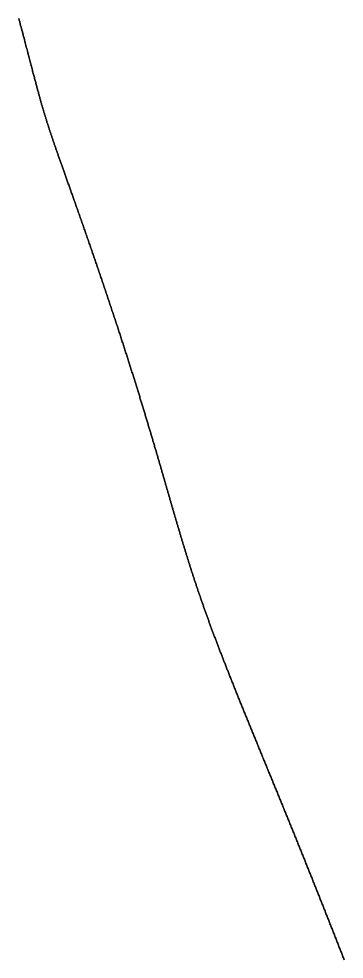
# Model space of a CAD drawing. Header units: inches. Extents: x 130170 to 284068, y 377793 to 804530.
# Drawn here: x 260263.6 to 260281.8, y 744558.8 to 744611.4 of the extents above; entities that cross this region are included whole.
import ezdxf

# ---------------------------------------------------------------- set-up
doc = ezdxf.new("R2010")
doc.units = ezdxf.units.IN
doc.header["$MEASUREMENT"] = 0
doc.layers.add('muni_il', color=7, linetype='Continuous')

msp = doc.modelspace()

# ---------------------------------------------------------------- linework, layer by layer
at = {"layer": 'muni_il'}
for points in [[(260281.794, 744558.812), (260281.771, 744558.87), (260281.748, 744558.927), (260281.726, 744558.985), (260281.703, 744559.043), (260281.68, 744559.1), (260281.658, 744559.158), (260281.635, 744559.216), (260281.612, 744559.273), (260281.589, 744559.331), (260281.567, 744559.389), (260281.544, 744559.447), (260281.521, 744559.504), (260281.498, 744559.562), (260281.476, 744559.62), (260281.453, 744559.677), (260281.43, 744559.735), (260281.408, 744559.793), (260281.385, 744559.851), (260281.362, 744559.908), (260281.339, 744559.966), (260281.317, 744560.024), (260281.294, 744560.081), (260281.271, 744560.139), (260281.249, 744560.197), (260281.226, 744560.254), (260281.203, 744560.312), (260281.18, 744560.37), (260281.158, 744560.427), (260281.135, 744560.485), (260281.112, 744560.543), (260281.09, 744560.6), (260281.067, 744560.658), (260281.044, 744560.715), (260281.021, 744560.773), (260280.999, 744560.83), (260280.976, 744560.888), (260280.953, 744560.945), (260280.93, 744561.003), (260280.908, 744561.06), (260280.885, 744561.118), (260280.862, 744561.176), (260280.839, 744561.233), (260280.817, 744561.29), (260280.794, 744561.348), (260280.771, 744561.405), (260280.749, 744561.463), (260280.726, 744561.52), (260280.703, 744561.578), (260280.681, 744561.635), (260280.658, 744561.692), (260280.635, 744561.75), (260280.612, 744561.807), (260280.59, 744561.864), (260280.567, 744561.921), (260280.544, 744561.979), (260280.522, 744562.036), (260280.499, 744562.093), (260280.476, 744562.151), (260280.453, 744562.208), (260280.431, 744562.265), (260280.408, 744562.322), (260280.385, 744562.379), (260280.362, 744562.436), (260280.34, 744562.494), (260280.317, 744562.551), (260280.294, 744562.608), (260280.271, 744562.665), (260280.249, 744562.722), (260280.226, 744562.779), (260280.203, 744562.836), (260280.181, 744562.893), (260280.158, 744562.95), (260280.135, 744563.007), (260280.112, 744563.064), (260280.09, 744563.121), (260280.067, 744563.178), (260280.044, 744563.235), (260280.021, 744563.292), (260279.999, 744563.349), (260279.976, 744563.406), (260279.953, 744563.463), (260279.93, 744563.52), (260279.908, 744563.577), (260279.885, 744563.634), (260279.862, 744563.691), (260279.839, 744563.748), (260279.816, 744563.805), (260279.794, 744563.861), (260279.771, 744563.918), (260279.748, 744563.975), (260279.725, 744564.032), (260279.702, 744564.089), (260279.68, 744564.146), (260279.657, 744564.203), (260279.634, 744564.259), (260279.611, 744564.316), (260279.588, 744564.373), (260279.565, 744564.43), (260279.543, 744564.487), (260279.52, 744564.543), (260279.497, 744564.6), (260279.474, 744564.657), (260279.451, 744564.714), (260279.428, 744564.771), (260279.405, 744564.828), (260279.382, 744564.884), (260279.36, 744564.941), (260279.337, 744564.998), (260279.314, 744565.055), (260279.291, 744565.112), (260279.268, 744565.169), (260279.245, 744565.225), (260279.222, 744565.282), (260279.199, 744565.339), (260279.176, 744565.396), (260279.153, 744565.453), (260279.13, 744565.51), (260279.107, 744565.566), (260279.084, 744565.623), (260279.061, 744565.68), (260279.038, 744565.737), (260279.015, 744565.794), (260278.992, 744565.851), (260278.969, 744565.908), (260278.946, 744565.965), (260278.922, 744566.022), (260278.899, 744566.079), (260278.876, 744566.136), (260278.853, 744566.192), (260278.83, 744566.249), (260278.807, 744566.306), (260278.784, 744566.363), (260278.76, 744566.42), (260278.737, 744566.477), (260278.714, 744566.534), (260278.691, 744566.591), (260278.668, 744566.648), (260278.645, 744566.706), (260278.621, 744566.762), (260278.598, 744566.82), (260278.575, 744566.877), (260278.552, 744566.934), (260278.528, 744566.991), (260278.505, 744567.048), (260278.482, 744567.105), (260278.458, 744567.162), (260278.435, 744567.219), (260278.412, 744567.277), (260278.388, 744567.334), (260278.365, 744567.391), (260278.342, 744567.448), (260278.318, 744567.506), (260278.295, 744567.563), (260278.271, 744567.62), (260278.248, 744567.677), (260278.225, 744567.735), (260278.201, 744567.792), (260278.178, 744567.849), (260278.154, 744567.906), (260278.131, 744567.964), (260278.107, 744568.021), (260278.084, 744568.078), (260278.061, 744568.136), (260278.037, 744568.193), (260278.014, 744568.251), (260277.99, 744568.308), (260277.967, 744568.365), (260277.943, 744568.423), (260277.919, 744568.48), (260277.896, 744568.538), (260277.872, 744568.595), (260277.849, 744568.652), (260277.825, 744568.71), (260277.802, 744568.767), (260277.778, 744568.825), (260277.755, 744568.882), (260277.731, 744568.94), (260277.707, 744568.997), (260277.684, 744569.055), (260277.66, 744569.112), (260277.637, 744569.17), (260277.613, 744569.227), (260277.589, 744569.285), (260277.566, 744569.342), (260277.542, 744569.4), (260277.519, 744569.457), (260277.495, 744569.515), (260277.471, 744569.573), (260277.448, 744569.63), (260277.424, 744569.688), (260277.401, 744569.745), (260277.377, 744569.803), (260277.353, 744569.86), (260277.33, 744569.918), (260277.306, 744569.975), (260277.282, 744570.033), (260277.259, 744570.09), (260277.235, 744570.148), (260277.212, 744570.205), (260277.188, 744570.263), (260277.165, 744570.32), (260277.141, 744570.378), (260277.117, 744570.435), (260277.094, 744570.493), (260277.07, 744570.55), (260277.047, 744570.607), (260277.023, 744570.665), (260277, 744570.722), (260276.976, 744570.78), (260276.953, 744570.837), (260276.929, 744570.894), (260276.906, 744570.952), (260276.882, 744571.009), (260276.859, 744571.066), (260276.835, 744571.124), (260276.812, 744571.181), (260276.788, 744571.238), (260276.765, 744571.295), (260276.741, 744571.352), (260276.718, 744571.41), (260276.695, 744571.467), (260276.671, 744571.524), (260276.648, 744571.581), (260276.625, 744571.638), (260276.601, 744571.695), (260276.578, 744571.752), (260276.555, 744571.809), (260276.531, 744571.866), (260276.508, 744571.923), (260276.485, 744571.979), (260276.462, 744572.036), (260276.439, 744572.093), (260276.415, 744572.15), (260276.392, 744572.207), (260276.369, 744572.263), (260276.346, 744572.32), (260276.323, 744572.376), (260276.3, 744572.433), (260276.277, 744572.49), (260276.254, 744572.546), (260276.231, 744572.602), (260276.208, 744572.659), (260276.185, 744572.715), (260276.162, 744572.771), (260276.139, 744572.828), (260276.117, 744572.884), (260276.094, 744572.94), (260276.071, 744572.996), (260276.049, 744573.052), (260276.026, 744573.108), (260276.003, 744573.164), (260275.98, 744573.22), (260275.958, 744573.276), (260275.935, 744573.331), (260275.913, 744573.387), (260275.891, 744573.443), (260275.868, 744573.498), (260275.846, 744573.554), (260275.823, 744573.609), (260275.801, 744573.665), (260275.779, 744573.72), (260275.757, 744573.775), (260275.734, 744573.831), (260275.712, 744573.886), (260275.69, 744573.941), (260275.668, 744573.996), (260275.646, 744574.051), (260275.624, 744574.106), (260275.602, 744574.16), (260275.58, 744574.215), (260275.558, 744574.27), (260275.536, 744574.325), (260275.515, 744574.379), (260275.493, 744574.434), (260275.471, 744574.488), (260275.45, 744574.542), (260275.428, 744574.597), (260275.407, 744574.651), (260275.385, 744574.705), (260275.364, 744574.759), (260275.342, 744574.813), (260275.321, 744574.867), (260275.3, 744574.921), (260275.279, 744574.975), (260275.257, 744575.028), (260275.236, 744575.082), (260275.215, 744575.135), (260275.194, 744575.189), (260275.173, 744575.242), (260275.152, 744575.295), (260275.131, 744575.349), (260275.111, 744575.402), (260275.09, 744575.455), (260275.069, 744575.508), (260275.049, 744575.561), (260275.028, 744575.614), (260275.007, 744575.666), (260274.987, 744575.719), (260274.967, 744575.772), (260274.946, 744575.824), (260274.926, 744575.877), (260274.906, 744575.929), (260274.885, 744575.981), (260274.865, 744576.034), (260274.845, 744576.086), (260274.825, 744576.138), (260274.805, 744576.19), (260274.785, 744576.241), (260274.765, 744576.293), (260274.746, 744576.345), (260274.726, 744576.397), (260274.706, 744576.448), (260274.687, 744576.5), (260274.667, 744576.551), (260274.648, 744576.602), (260274.628, 744576.654), (260274.609, 744576.705), (260274.59, 744576.756), (260274.57, 744576.807), (260274.551, 744576.858), (260274.532, 744576.909), (260274.513, 744576.959), (260274.494, 744577.01), (260274.475, 744577.061), (260274.456, 744577.111), (260274.437, 744577.162), (260274.419, 744577.212), (260274.4, 744577.263), (260274.381, 744577.313), (260274.363, 744577.363), (260274.344, 744577.413), (260274.326, 744577.463), (260274.307, 744577.513), (260274.289, 744577.563), (260274.271, 744577.613), (260274.253, 744577.663), (260274.234, 744577.712), (260274.216, 744577.762), (260274.198, 744577.811), (260274.18, 744577.861), (260274.162, 744577.91), (260274.145, 744577.959), (260274.127, 744578.009), (260274.109, 744578.058), (260274.091, 744578.107), (260274.074, 744578.156), (260274.056, 744578.205), (260274.039, 744578.254), (260274.021, 744578.303), (260274.004, 744578.352), (260273.986, 744578.4), (260273.969, 744578.449), (260273.952, 744578.498), (260273.935, 744578.546), (260273.918, 744578.595), (260273.901, 744578.643), (260273.884, 744578.692), (260273.867, 744578.74), (260273.85, 744578.788), (260273.833, 744578.836), (260273.816, 744578.884), (260273.8, 744578.932), (260273.783, 744578.981), (260273.766, 744579.029), (260273.75, 744579.077), (260273.733, 744579.125), (260273.717, 744579.172), (260273.7, 744579.22), (260273.684, 744579.268), (260273.668, 744579.316), (260273.652, 744579.363), (260273.635, 744579.411), (260273.619, 744579.459), (260273.603, 744579.506), (260273.587, 744579.554), (260273.571, 744579.601), (260273.555, 744579.648), (260273.539, 744579.696), (260273.524, 744579.743), (260273.508, 744579.79), (260273.492, 744579.838), (260273.476, 744579.885), (260273.461, 744579.932), (260273.445, 744579.979), (260273.429, 744580.026), (260273.414, 744580.074), (260273.398, 744580.121), (260273.383, 744580.168), (260273.368, 744580.215), (260273.352, 744580.262), (260273.337, 744580.309), (260273.322, 744580.356), (260273.306, 744580.403), (260273.291, 744580.45), (260273.276, 744580.496), (260273.261, 744580.543), (260273.246, 744580.59), (260273.231, 744580.637), (260273.216, 744580.684), (260273.201, 744580.731), (260273.186, 744580.777), (260273.171, 744580.824), (260273.156, 744580.871), (260273.141, 744580.918), (260273.126, 744580.964), (260273.112, 744581.011), (260273.097, 744581.058), (260273.082, 744581.105), (260273.068, 744581.151), (260273.053, 744581.198), (260273.038, 744581.245), (260273.024, 744581.291), (260273.009, 744581.338), (260272.995, 744581.385), (260272.98, 744581.432), (260272.966, 744581.478), (260272.951, 744581.525), (260272.937, 744581.572), (260272.922, 744581.618), (260272.908, 744581.665), (260272.894, 744581.712), (260272.879, 744581.759), (260272.865, 744581.805), (260272.851, 744581.852), (260272.837, 744581.899), (260272.822, 744581.945), (260272.808, 744581.992), (260272.794, 744582.039), (260272.78, 744582.086), (260272.766, 744582.133), (260272.751, 744582.18), (260272.737, 744582.226), (260272.723, 744582.273), (260272.709, 744582.32), (260272.695, 744582.367), (260272.681, 744582.414), (260272.667, 744582.461), (260272.653, 744582.508), (260272.639, 744582.555), (260272.625, 744582.602), (260272.611, 744582.649), (260272.597, 744582.696), (260272.583, 744582.743), (260272.569, 744582.79), (260272.555, 744582.838), (260272.541, 744582.885), (260272.527, 744582.932), (260272.513, 744582.979), (260272.499, 744583.026), (260272.485, 744583.074), (260272.471, 744583.121), (260272.457, 744583.168), (260272.443, 744583.216), (260272.429, 744583.263), (260272.415, 744583.311), (260272.401, 744583.358), (260272.387, 744583.406), (260272.373, 744583.454), (260272.36, 744583.501), (260272.346, 744583.549), (260272.332, 744583.597), (260272.318, 744583.644), (260272.304, 744583.692), (260272.29, 744583.74), (260272.276, 744583.788), (260272.262, 744583.836), (260272.248, 744583.884), (260272.234, 744583.932), (260272.22, 744583.98), (260272.206, 744584.028), (260272.192, 744584.076), (260272.178, 744584.125), (260272.164, 744584.173), (260272.15, 744584.221), (260272.136, 744584.27), (260272.122, 744584.318), (260272.108, 744584.367), (260272.094, 744584.415), (260272.08, 744584.464), (260272.066, 744584.512), (260272.052, 744584.561), (260272.038, 744584.61), (260272.024, 744584.659), (260272.009, 744584.708), (260271.995, 744584.757), (260271.981, 744584.806), (260271.967, 744584.855), (260271.953, 744584.904), (260271.939, 744584.953), (260271.924, 744585.002), (260271.91, 744585.052), (260271.896, 744585.101), (260271.882, 744585.151), (260271.867, 744585.2), (260271.853, 744585.25), (260271.839, 744585.299), (260271.824, 744585.349), (260271.81, 744585.399), (260271.796, 744585.449), (260271.781, 744585.499), (260271.767, 744585.549), (260271.752, 744585.599), (260271.738, 744585.649), (260271.723, 744585.699), (260271.709, 744585.75), (260271.694, 744585.8), (260271.68, 744585.85), (260271.665, 744585.901), (260271.65, 744585.951), (260271.636, 744586.002), (260271.621, 744586.053), (260271.606, 744586.104), (260271.592, 744586.155), (260271.577, 744586.205), (260271.562, 744586.257), (260271.547, 744586.308), (260271.532, 744586.359), (260271.517, 744586.41), (260271.502, 744586.461), (260271.487, 744586.513), (260271.472, 744586.564), (260271.457, 744586.616), (260271.442, 744586.668), (260271.427, 744586.719), (260271.412, 744586.771), (260271.397, 744586.823), (260271.382, 744586.875), (260271.366, 744586.927), (260271.351, 744586.98), (260271.336, 744587.032), (260271.321, 744587.084), (260271.305, 744587.137), (260271.29, 744587.189), (260271.274, 744587.242), (260271.259, 744587.295), (260271.243, 744587.348), (260271.228, 744587.4), (260271.212, 744587.453), (260271.196, 744587.507), (260271.181, 744587.56), (260271.165, 744587.613), (260271.149, 744587.666), (260271.134, 744587.72), (260271.118, 744587.773), (260271.102, 744587.827), (260271.086, 744587.881), (260271.07, 744587.935), (260271.054, 744587.989), (260271.038, 744588.043), (260271.022, 744588.097), (260271.006, 744588.151), (260270.99, 744588.205), (260270.973, 744588.26), (260270.957, 744588.314), (260270.941, 744588.369), (260270.924, 744588.424), (260270.908, 744588.479), (260270.891, 744588.534), (260270.875, 744588.589), (260270.859, 744588.644), (260270.842, 744588.699), (260270.825, 744588.754), (260270.809, 744588.81), (260270.792, 744588.866), (260270.775, 744588.921), (260270.758, 744588.977), (260270.741, 744589.033), (260270.725, 744589.089), (260270.708, 744589.145), (260270.691, 744589.201), (260270.674, 744589.258), (260270.656, 744589.314), (260270.639, 744589.371), (260270.622, 744589.427), (260270.605, 744589.484), (260270.588, 744589.541), (260270.57, 744589.598), (260270.553, 744589.655), (260270.535, 744589.712), (260270.518, 744589.77), (260270.5, 744589.827), (260270.483, 744589.885), (260270.465, 744589.942), (260270.447, 744590), (260270.429, 744590.058), (260270.412, 744590.116), (260270.394, 744590.174), (260270.376, 744590.232), (260270.358, 744590.291), (260270.34, 744590.349), (260270.322, 744590.408), (260270.304, 744590.467), (260270.285, 744590.525), (260270.267, 744590.584), (260270.249, 744590.643), (260270.23, 744590.703), (260270.212, 744590.762), (260270.194, 744590.821), (260270.175, 744590.881), (260270.156, 744590.94), (260270.138, 744591), (260270.119, 744591.06), (260270.1, 744591.12), (260270.082, 744591.18), (260270.063, 744591.241), (260270.044, 744591.301), (260270.025, 744591.361), (260270.006, 744591.422), (260269.987, 744591.483), (260269.968, 744591.544), (260269.948, 744591.605), (260269.929, 744591.666), (260269.91, 744591.727), (260269.89, 744591.788), (260269.871, 744591.85), (260269.852, 744591.911), (260269.832, 744591.973), (260269.812, 744592.035), (260269.793, 744592.097), (260269.773, 744592.159), (260269.753, 744592.221), (260269.733, 744592.283), (260269.714, 744592.345), (260269.694, 744592.408), (260269.674, 744592.471), (260269.654, 744592.533), (260269.633, 744592.596), (260269.613, 744592.659), (260269.593, 744592.722), (260269.573, 744592.785), (260269.552, 744592.849), (260269.532, 744592.912), (260269.512, 744592.976), (260269.491, 744593.039), (260269.471, 744593.103), (260269.45, 744593.167), (260269.429, 744593.231), (260269.409, 744593.295), (260269.388, 744593.36), (260269.367, 744593.424), (260269.346, 744593.488), (260269.325, 744593.553), (260269.304, 744593.618), (260269.283, 744593.682), (260269.262, 744593.747), (260269.241, 744593.812), (260269.219, 744593.877), (260269.198, 744593.943), (260269.177, 744594.008), (260269.156, 744594.073), (260269.134, 744594.139), (260269.113, 744594.204), (260269.091, 744594.27), (260269.07, 744594.336), (260269.048, 744594.402), (260269.026, 744594.468), (260269.004, 744594.534), (260268.983, 744594.6), (260268.961, 744594.666), (260268.939, 744594.732), (260268.917, 744594.799), (260268.895, 744594.865), (260268.873, 744594.932), (260268.851, 744594.998), (260268.829, 744595.065), (260268.807, 744595.132), (260268.784, 744595.199), (260268.762, 744595.266), (260268.74, 744595.333), (260268.717, 744595.4), (260268.695, 744595.467), (260268.673, 744595.534), (260268.65, 744595.602), (260268.628, 744595.669), (260268.605, 744595.737), (260268.583, 744595.804), (260268.56, 744595.872), (260268.537, 744595.939), (260268.514, 744596.007), (260268.492, 744596.075), (260268.469, 744596.142), (260268.446, 744596.21), (260268.423, 744596.278), (260268.4, 744596.346), (260268.378, 744596.414), (260268.355, 744596.482), (260268.332, 744596.55), (260268.309, 744596.618), (260268.286, 744596.686), (260268.263, 744596.754), (260268.239, 744596.822), (260268.216, 744596.89), (260268.193, 744596.958), (260268.17, 744597.026), (260268.147, 744597.094), (260268.124, 744597.162), (260268.1, 744597.23), (260268.077, 744597.298), (260268.054, 744597.367), (260268.031, 744597.435), (260268.007, 744597.503), (260267.984, 744597.571), (260267.961, 744597.639), (260267.938, 744597.707), (260267.914, 744597.775), (260267.891, 744597.843), (260267.867, 744597.911), (260267.844, 744597.979), (260267.821, 744598.047), (260267.797, 744598.115), (260267.774, 744598.183), (260267.751, 744598.25), (260267.727, 744598.318), (260267.704, 744598.386), (260267.681, 744598.453), (260267.657, 744598.521), (260267.634, 744598.588), (260267.611, 744598.656), (260267.587, 744598.723), (260267.564, 744598.79), (260267.541, 744598.858), (260267.518, 744598.925), (260267.494, 744598.992), (260267.471, 744599.059), (260267.448, 744599.125), (260267.424, 744599.192), (260267.401, 744599.259), (260267.378, 744599.325), (260267.355, 744599.391), (260267.332, 744599.458), (260267.309, 744599.524), (260267.286, 744599.59), (260267.263, 744599.656), (260267.24, 744599.721), (260267.217, 744599.787), (260267.194, 744599.852), (260267.171, 744599.917), (260267.148, 744599.982), (260267.126, 744600.048), (260267.103, 744600.112), (260267.08, 744600.177), (260267.058, 744600.241), (260267.035, 744600.306), (260267.012, 744600.37), (260266.99, 744600.434), (260266.967, 744600.498), (260266.945, 744600.561), (260266.923, 744600.625), (260266.9, 744600.688), (260266.878, 744600.751), (260266.856, 744600.813), (260266.834, 744600.876), (260266.812, 744600.938), (260266.79, 744601), (260266.768, 744601.062), (260266.746, 744601.124), (260266.725, 744601.186), (260266.703, 744601.247), (260266.681, 744601.308), (260266.66, 744601.369), (260266.639, 744601.429), (260266.617, 744601.489), (260266.596, 744601.549), (260266.575, 744601.609), (260266.554, 744601.669), (260266.533, 744601.728), (260266.512, 744601.787), (260266.491, 744601.846), (260266.47, 744601.904), (260266.45, 744601.962), (260266.429, 744602.02), (260266.408, 744602.078), (260266.388, 744602.135), (260266.368, 744602.192), (260266.348, 744602.249), (260266.328, 744602.306), (260266.308, 744602.362), (260266.288, 744602.418), (260266.268, 744602.474), (260266.248, 744602.529), (260266.229, 744602.584), (260266.209, 744602.639), (260266.19, 744602.693), (260266.171, 744602.748), (260266.152, 744602.802), (260266.133, 744602.855), (260266.114, 744602.908), (260266.095, 744602.961), (260266.076, 744603.014), (260266.058, 744603.066), (260266.039, 744603.119), (260266.021, 744603.17), (260266.003, 744603.222), (260265.985, 744603.273), (260265.967, 744603.324), (260265.949, 744603.374), (260265.931, 744603.425), (260265.913, 744603.475), (260265.896, 744603.524), (260265.879, 744603.574), (260265.861, 744603.623), (260265.844, 744603.671), (260265.827, 744603.72), (260265.81, 744603.768), (260265.794, 744603.816), (260265.777, 744603.863), (260265.76, 744603.91), (260265.744, 744603.957), (260265.728, 744604.004), (260265.711, 744604.05), (260265.695, 744604.096), (260265.679, 744604.142), (260265.664, 744604.188), (260265.648, 744604.233), (260265.632, 744604.278), (260265.617, 744604.323), (260265.602, 744604.367), (260265.586, 744604.411), (260265.571, 744604.455), (260265.556, 744604.499), (260265.541, 744604.542), (260265.526, 744604.585), (260265.512, 744604.628), (260265.497, 744604.671), (260265.483, 744604.713), (260265.468, 744604.756), (260265.454, 744604.797), (260265.44, 744604.839), (260265.426, 744604.881), (260265.412, 744604.922), (260265.398, 744604.963), (260265.384, 744605.004), (260265.371, 744605.045), (260265.357, 744605.086), (260265.344, 744605.126), (260265.33, 744605.166), (260265.317, 744605.207), (260265.304, 744605.247), (260265.291, 744605.286), (260265.278, 744605.326), (260265.265, 744605.366), (260265.252, 744605.405), (260265.239, 744605.445), (260265.227, 744605.484), (260265.214, 744605.523), (260265.201, 744605.562), (260265.189, 744605.601), (260265.176, 744605.64), (260265.164, 744605.679), (260265.152, 744605.718), (260265.14, 744605.757), (260265.127, 744605.796), (260265.115, 744605.834), (260265.103, 744605.873), (260265.091, 744605.912), (260265.079, 744605.951), (260265.067, 744605.99), (260265.055, 744606.029), (260265.043, 744606.068), (260265.031, 744606.107), (260265.019, 744606.147), (260265.007, 744606.186), (260264.996, 744606.225), (260264.984, 744606.265), (260264.972, 744606.305), (260264.96, 744606.345), (260264.948, 744606.385), (260264.936, 744606.425), (260264.925, 744606.465), (260264.913, 744606.506), (260264.901, 744606.547), (260264.889, 744606.588), (260264.877, 744606.629), (260264.865, 744606.671), (260264.853, 744606.713), (260264.841, 744606.755), (260264.829, 744606.798), (260264.817, 744606.841), (260264.805, 744606.884), (260264.793, 744606.928), (260264.78, 744606.972), (260264.768, 744607.016), (260264.755, 744607.061), (260264.743, 744607.106), (260264.73, 744607.152), (260264.718, 744607.198), (260264.705, 744607.245), (260264.692, 744607.292), (260264.679, 744607.339), (260264.666, 744607.387), (260264.653, 744607.436), (260264.639, 744607.485), (260264.626, 744607.535), (260264.612, 744607.585), (260264.599, 744607.636), (260264.585, 744607.688), (260264.571, 744607.74), (260264.557, 744607.793), (260264.543, 744607.847), (260264.528, 744607.901), (260264.514, 744607.956), (260264.499, 744608.012), (260264.484, 744608.068), (260264.469, 744608.125), (260264.454, 744608.183), (260264.438, 744608.242), (260264.422, 744608.301), (260264.407, 744608.362), (260264.391, 744608.423), (260264.374, 744608.485), (260264.358, 744608.547), (260264.341, 744608.611), (260264.324, 744608.675), (260264.307, 744608.741), (260264.29, 744608.807), (260264.272, 744608.874), (260264.254, 744608.942), (260264.236, 744609.011), (260264.218, 744609.081), (260264.2, 744609.152), (260264.181, 744609.223), (260264.162, 744609.296), (260264.142, 744609.37), (260264.123, 744609.444), (260264.103, 744609.52), (260264.083, 744609.597), (260264.063, 744609.674), (260264.042, 744609.753), (260264.021, 744609.832), (260264, 744609.912), (260263.979, 744609.994), (260263.957, 744610.076), (260263.935, 744610.16), (260263.913, 744610.244), (260263.891, 744610.329), (260263.868, 744610.415), (260263.845, 744610.503), (260263.821, 744610.591), (260263.798, 744610.68), (260263.774, 744610.77), (260263.75, 744610.861), (260263.726, 744610.953), (260263.701, 744611.045), (260263.676, 744611.139), (260263.651, 744611.233), (260263.626, 744611.328), (260263.6, 744611.424)], [(260263.6, 744611.424), (260263.626, 744611.328), (260263.651, 744611.233), (260263.676, 744611.139), (260263.701, 744611.045), (260263.726, 744610.953), (260263.75, 744610.861), (260263.774, 744610.77), (260263.798, 744610.68), (260263.821, 744610.591), (260263.845, 744610.503), (260263.868, 744610.415), (260263.891, 744610.329), (260263.913, 744610.244), (260263.935, 744610.16), (260263.957, 744610.076), (260263.979, 744609.994), (260264, 744609.912), (260264.021, 744609.832), (260264.042, 744609.753), (260264.063, 744609.674), (260264.083, 744609.597), (260264.103, 744609.52), (260264.123, 744609.444), (260264.142, 744609.37), (260264.162, 744609.296), (260264.181, 744609.223), (260264.2, 744609.152), (260264.218, 744609.081), (260264.236, 744609.011), (260264.254, 744608.942), (260264.272, 744608.874), (260264.29, 744608.807), (260264.307, 744608.741), (260264.324, 744608.675), (260264.341, 744608.611), (260264.358, 744608.547), (260264.374, 744608.485), (260264.391, 744608.423), (260264.407, 744608.362), (260264.422, 744608.301), (260264.438, 744608.242), (260264.454, 744608.183), (260264.469, 744608.125), (260264.484, 744608.068), (260264.499, 744608.012), (260264.514, 744607.956), (260264.528, 744607.901), (260264.543, 744607.847), (260264.557, 744607.793), (260264.571, 744607.74), (260264.585, 744607.688), (260264.599, 744607.636), (260264.612, 744607.585), (260264.626, 744607.535), (260264.639, 744607.485), (260264.653, 744607.436), (260264.666, 744607.387), (260264.679, 744607.339), (260264.692, 744607.292), (260264.705, 744607.245), (260264.718, 744607.198), (260264.73, 744607.152), (260264.743, 744607.106), (260264.755, 744607.061), (260264.768, 744607.016), (260264.78, 744606.972), (260264.793, 744606.928), (260264.805, 744606.884), (260264.817, 744606.841), (260264.829, 744606.798), (260264.841, 744606.755), (260264.853, 744606.713), (260264.865, 744606.671), (260264.877, 744606.629), (260264.889, 744606.588), (260264.901, 744606.547), (260264.913, 744606.506), (260264.925, 744606.465), (260264.936, 744606.425), (260264.948, 744606.385), (260264.96, 744606.345), (260264.972, 744606.305), (260264.984, 744606.265), (260264.996, 744606.225), (260265.007, 744606.186), (260265.019, 744606.147), (260265.031, 744606.107), (260265.043, 744606.068), (260265.055, 744606.029), (260265.067, 744605.99), (260265.079, 744605.951), (260265.091, 744605.912), (260265.103, 744605.873), (260265.115, 744605.834), (260265.127, 744605.796), (260265.14, 744605.757), (260265.152, 744605.718), (260265.164, 744605.679), (260265.176, 744605.64), (260265.189, 744605.601), (260265.201, 744605.562), (260265.214, 744605.523), (260265.227, 744605.484), (260265.239, 744605.445), (260265.252, 744605.405), (260265.265, 744605.366), (260265.278, 744605.326), (260265.291, 744605.286), (260265.304, 744605.247), (260265.317, 744605.207), (260265.33, 744605.166), (260265.344, 744605.126), (260265.357, 744605.086), (260265.371, 744605.045), (260265.384, 744605.004), (260265.398, 744604.963), (260265.412, 744604.922), (260265.426, 744604.881), (260265.44, 744604.839), (260265.454, 744604.797), (260265.468, 744604.756), (260265.483, 744604.713), (260265.497, 744604.671), (260265.512, 744604.628), (260265.526, 744604.585), (260265.541, 744604.542), (260265.556, 744604.499), (260265.571, 744604.455), (260265.586, 744604.411), (260265.602, 744604.367), (260265.617, 744604.323), (260265.632, 744604.278), (260265.648, 744604.233), (260265.664, 744604.188), (260265.679, 744604.142), (260265.695, 744604.096), (260265.711, 744604.05), (260265.728, 744604.004), (260265.744, 744603.957), (260265.76, 744603.91), (260265.777, 744603.863), (260265.794, 744603.816), (260265.81, 744603.768), (260265.827, 744603.72), (260265.844, 744603.671), (260265.861, 744603.623), (260265.879, 744603.574), (260265.896, 744603.524), (260265.913, 744603.475), (260265.931, 744603.425), (260265.949, 744603.374), (260265.967, 744603.324), (260265.985, 744603.273), (260266.003, 744603.222), (260266.021, 744603.17), (260266.039, 744603.119), (260266.058, 744603.066), (260266.076, 744603.014), (260266.095, 744602.961), (260266.114, 744602.908), (260266.133, 744602.855), (260266.152, 744602.802), (260266.171, 744602.748), (260266.19, 744602.693), (260266.209, 744602.639), (260266.229, 744602.584), (260266.248, 744602.529), (260266.268, 744602.474), (260266.288, 744602.418), (260266.308, 744602.362), (260266.328, 744602.306), (260266.348, 744602.249), (260266.368, 744602.192), (260266.388, 744602.135), (260266.408, 744602.078), (260266.429, 744602.02), (260266.45, 744601.962), (260266.47, 744601.904), (260266.491, 744601.846), (260266.512, 744601.787), (260266.533, 744601.728), (260266.554, 744601.669), (260266.575, 744601.609), (260266.596, 744601.549), (260266.617, 744601.489), (260266.639, 744601.429), (260266.66, 744601.369), (260266.681, 744601.308), (260266.703, 744601.247), (260266.725, 744601.186), (260266.746, 744601.124), (260266.768, 744601.062), (260266.79, 744601), (260266.812, 744600.938), (260266.834, 744600.876), (260266.856, 744600.813), (260266.878, 744600.751), (260266.9, 744600.688), (260266.923, 744600.625), (260266.945, 744600.561), (260266.967, 744600.498), (260266.99, 744600.434), (260267.012, 744600.37), (260267.035, 744600.306), (260267.058, 744600.241), (260267.08, 744600.177), (260267.103, 744600.112), (260267.126, 744600.048), (260267.148, 744599.982), (260267.171, 744599.917), (260267.194, 744599.852), (260267.217, 744599.787), (260267.24, 744599.721), (260267.263, 744599.656), (260267.286, 744599.59), (260267.309, 744599.524), (260267.332, 744599.458), (260267.355, 744599.391), (260267.378, 744599.325), (260267.401, 744599.259), (260267.424, 744599.192), (260267.448, 744599.125), (260267.471, 744599.059), (260267.494, 744598.992), (260267.518, 744598.925), (260267.541, 744598.858), (260267.564, 744598.79), (260267.587, 744598.723), (260267.611, 744598.656), (260267.634, 744598.588), (260267.657, 744598.521), (260267.681, 744598.453), (260267.704, 744598.386), (260267.727, 744598.318), (260267.751, 744598.25), (260267.774, 744598.183), (260267.797, 744598.115), (260267.821, 744598.047), (260267.844, 744597.979), (260267.867, 744597.911), (260267.891, 744597.843), (260267.914, 744597.775), (260267.938, 744597.707), (260267.961, 744597.639), (260267.984, 744597.571), (260268.007, 744597.503), (260268.031, 744597.435), (260268.054, 744597.367), (260268.077, 744597.298), (260268.1, 744597.23), (260268.124, 744597.162), (260268.147, 744597.094), (260268.17, 744597.026), (260268.193, 744596.958), (260268.216, 744596.89), (260268.239, 744596.822), (260268.263, 744596.754), (260268.286, 744596.686), (260268.309, 744596.618), (260268.332, 744596.55), (260268.355, 744596.482), (260268.378, 744596.414), (260268.4, 744596.346), (260268.423, 744596.278), (260268.446, 744596.21), (260268.469, 744596.142), (260268.492, 744596.075), (260268.514, 744596.007), (260268.537, 744595.939), (260268.56, 744595.872), (260268.583, 744595.804), (260268.605, 744595.737), (260268.628, 744595.669), (260268.65, 744595.602), (260268.673, 744595.534), (260268.695, 744595.467), (260268.717, 744595.4), (260268.74, 744595.333), (260268.762, 744595.266), (260268.784, 744595.199), (260268.807, 744595.132), (260268.829, 744595.065), (260268.851, 744594.998), (260268.873, 744594.932), (260268.895, 744594.865), (260268.917, 744594.799), (260268.939, 744594.732), (260268.961, 744594.666), (260268.983, 744594.6), (260269.004, 744594.534), (260269.026, 744594.468), (260269.048, 744594.402), (260269.07, 744594.336), (260269.091, 744594.27), (260269.113, 744594.204), (260269.134, 744594.139), (260269.156, 744594.073), (260269.177, 744594.008), (260269.198, 744593.943), (260269.219, 744593.877), (260269.241, 744593.812), (260269.262, 744593.747), (260269.283, 744593.682), (260269.304, 744593.618), (260269.325, 744593.553), (260269.346, 744593.488), (260269.367, 744593.424), (260269.388, 744593.36), (260269.409, 744593.295), (260269.429, 744593.231), (260269.45, 744593.167), (260269.471, 744593.103), (260269.491, 744593.039), (260269.512, 744592.976), (260269.532, 744592.912), (260269.552, 744592.849), (260269.573, 744592.785), (260269.593, 744592.722), (260269.613, 744592.659), (260269.633, 744592.596), (260269.654, 744592.533), (260269.674, 744592.471), (260269.694, 744592.408), (260269.714, 744592.345), (260269.733, 744592.283), (260269.753, 744592.221), (260269.773, 744592.159), (260269.793, 744592.097), (260269.812, 744592.035), (260269.832, 744591.973), (260269.852, 744591.911), (260269.871, 744591.85), (260269.89, 744591.788), (260269.91, 744591.727), (260269.929, 744591.666), (260269.948, 744591.605), (260269.968, 744591.544), (260269.987, 744591.483), (260270.006, 744591.422), (260270.025, 744591.361), (260270.044, 744591.301), (260270.063, 744591.241), (260270.082, 744591.18), (260270.1, 744591.12), (260270.119, 744591.06), (260270.138, 744591), (260270.156, 744590.94), (260270.175, 744590.881), (260270.194, 744590.821), (260270.212, 744590.762), (260270.23, 744590.703), (260270.249, 744590.643), (260270.267, 744590.584), (260270.285, 744590.525), (260270.304, 744590.467), (260270.322, 744590.408), (260270.34, 744590.349), (260270.358, 744590.291), (260270.376, 744590.232), (260270.394, 744590.174), (260270.412, 744590.116), (260270.429, 744590.058), (260270.447, 744590), (260270.465, 744589.942), (260270.483, 744589.885), (260270.5, 744589.827), (260270.518, 744589.77), (260270.535, 744589.712), (260270.553, 744589.655), (260270.57, 744589.598), (260270.588, 744589.541), (260270.605, 744589.484), (260270.622, 744589.427), (260270.639, 744589.371), (260270.656, 744589.314), (260270.674, 744589.258), (260270.691, 744589.201), (260270.708, 744589.145), (260270.725, 744589.089), (260270.741, 744589.033), (260270.758, 744588.977), (260270.775, 744588.921), (260270.792, 744588.866), (260270.809, 744588.81), (260270.825, 744588.754), (260270.842, 744588.699), (260270.859, 744588.644), (260270.875, 744588.589), (260270.891, 744588.534), (260270.908, 744588.479), (260270.924, 744588.424), (260270.941, 744588.369), (260270.957, 744588.314), (260270.973, 744588.26), (260270.99, 744588.205), (260271.006, 744588.151), (260271.022, 744588.097), (260271.038, 744588.043), (260271.054, 744587.989), (260271.07, 744587.935), (260271.086, 744587.881), (260271.102, 744587.827), (260271.118, 744587.773), (260271.134, 744587.72), (260271.149, 744587.666), (260271.165, 744587.613), (260271.181, 744587.56), (260271.196, 744587.507), (260271.212, 744587.453), (260271.228, 744587.4), (260271.243, 744587.348), (260271.259, 744587.295), (260271.274, 744587.242), (260271.29, 744587.189), (260271.305, 744587.137), (260271.321, 744587.084), (260271.336, 744587.032), (260271.351, 744586.98), (260271.366, 744586.927), (260271.382, 744586.875), (260271.397, 744586.823), (260271.412, 744586.771), (260271.427, 744586.719), (260271.442, 744586.668), (260271.457, 744586.616), (260271.472, 744586.564), (260271.487, 744586.513), (260271.502, 744586.461), (260271.517, 744586.41), (260271.532, 744586.359), (260271.547, 744586.308), (260271.562, 744586.257), (260271.577, 744586.205), (260271.592, 744586.155), (260271.606, 744586.104), (260271.621, 744586.053), (260271.636, 744586.002), (260271.65, 744585.951), (260271.665, 744585.901), (260271.68, 744585.85), (260271.694, 744585.8), (260271.709, 744585.75), (260271.723, 744585.699), (260271.738, 744585.649), (260271.752, 744585.599), (260271.767, 744585.549), (260271.781, 744585.499), (260271.796, 744585.449), (260271.81, 744585.399), (260271.824, 744585.349), (260271.839, 744585.299), (260271.853, 744585.25), (260271.867, 744585.2), (260271.882, 744585.151), (260271.896, 744585.101), (260271.91, 744585.052), (260271.924, 744585.002), (260271.939, 744584.953), (260271.953, 744584.904), (260271.967, 744584.855), (260271.981, 744584.806), (260271.995, 744584.757), (260272.009, 744584.708), (260272.024, 744584.659), (260272.038, 744584.61), (260272.052, 744584.561), (260272.066, 744584.512), (260272.08, 744584.464), (260272.094, 744584.415), (260272.108, 744584.367), (260272.122, 744584.318), (260272.136, 744584.27), (260272.15, 744584.221), (260272.164, 744584.173), (260272.178, 744584.125), (260272.192, 744584.076), (260272.206, 744584.028), (260272.22, 744583.98), (260272.234, 744583.932), (260272.248, 744583.884), (260272.262, 744583.836), (260272.276, 744583.788), (260272.29, 744583.74), (260272.304, 744583.692), (260272.318, 744583.644), (260272.332, 744583.597), (260272.346, 744583.549), (260272.36, 744583.501), (260272.373, 744583.454), (260272.387, 744583.406), (260272.401, 744583.358), (260272.415, 744583.311), (260272.429, 744583.263), (260272.443, 744583.216), (260272.457, 744583.168), (260272.471, 744583.121), (260272.485, 744583.074), (260272.499, 744583.026), (260272.513, 744582.979), (260272.527, 744582.932), (260272.541, 744582.885), (260272.555, 744582.838), (260272.569, 744582.79), (260272.583, 744582.743), (260272.597, 744582.696), (260272.611, 744582.649), (260272.625, 744582.602), (260272.639, 744582.555), (260272.653, 744582.508), (260272.667, 744582.461), (260272.681, 744582.414), (260272.695, 744582.367), (260272.709, 744582.32), (260272.723, 744582.273), (260272.737, 744582.226), (260272.751, 744582.18), (260272.766, 744582.133), (260272.78, 744582.086), (260272.794, 744582.039), (260272.808, 744581.992), (260272.822, 744581.945), (260272.837, 744581.899), (260272.851, 744581.852), (260272.865, 744581.805), (260272.879, 744581.759), (260272.894, 744581.712), (260272.908, 744581.665), (260272.922, 744581.618), (260272.937, 744581.572), (260272.951, 744581.525), (260272.966, 744581.478), (260272.98, 744581.432), (260272.995, 744581.385), (260273.009, 744581.338), (260273.024, 744581.291), (260273.038, 744581.245), (260273.053, 744581.198), (260273.068, 744581.151), (260273.082, 744581.105), (260273.097, 744581.058), (260273.112, 744581.011), (260273.126, 744580.964), (260273.141, 744580.918), (260273.156, 744580.871), (260273.171, 744580.824), (260273.186, 744580.777), (260273.201, 744580.731), (260273.216, 744580.684), (260273.231, 744580.637), (260273.246, 744580.59), (260273.261, 744580.543), (260273.276, 744580.496), (260273.291, 744580.45), (260273.306, 744580.403), (260273.322, 744580.356), (260273.337, 744580.309), (260273.352, 744580.262), (260273.368, 744580.215), (260273.383, 744580.168), (260273.398, 744580.121), (260273.414, 744580.074), (260273.429, 744580.026), (260273.445, 744579.979), (260273.461, 744579.932), (260273.476, 744579.885), (260273.492, 744579.838), (260273.508, 744579.79), (260273.524, 744579.743), (260273.539, 744579.696), (260273.555, 744579.648), (260273.571, 744579.601), (260273.587, 744579.554), (260273.603, 744579.506), (260273.619, 744579.459), (260273.635, 744579.411), (260273.652, 744579.363), (260273.668, 744579.316), (260273.684, 744579.268), (260273.7, 744579.22), (260273.717, 744579.172), (260273.733, 744579.125), (260273.75, 744579.077), (260273.766, 744579.029), (260273.783, 744578.981), (260273.8, 744578.932), (260273.816, 744578.884), (260273.833, 744578.836), (260273.85, 744578.788), (260273.867, 744578.74), (260273.884, 744578.692), (260273.901, 744578.643), (260273.918, 744578.595), (260273.935, 744578.546), (260273.952, 744578.498), (260273.969, 744578.449), (260273.986, 744578.4), (260274.004, 744578.352), (260274.021, 744578.303), (260274.039, 744578.254), (260274.056, 744578.205), (260274.074, 744578.156), (260274.091, 744578.107), (260274.109, 744578.058), (260274.127, 744578.009), (260274.145, 744577.959), (260274.162, 744577.91), (260274.18, 744577.861), (260274.198, 744577.811), (260274.216, 744577.762), (260274.234, 744577.712), (260274.253, 744577.663), (260274.271, 744577.613), (260274.289, 744577.563), (260274.307, 744577.513), (260274.326, 744577.463), (260274.344, 744577.413), (260274.363, 744577.363), (260274.381, 744577.313), (260274.4, 744577.263), (260274.419, 744577.212), (260274.437, 744577.162), (260274.456, 744577.111), (260274.475, 744577.061), (260274.494, 744577.01), (260274.513, 744576.959), (260274.532, 744576.909), (260274.551, 744576.858), (260274.57, 744576.807), (260274.59, 744576.756), (260274.609, 744576.705), (260274.628, 744576.654), (260274.648, 744576.602), (260274.667, 744576.551), (260274.687, 744576.5), (260274.706, 744576.448), (260274.726, 744576.397), (260274.746, 744576.345), (260274.765, 744576.293), (260274.785, 744576.241), (260274.805, 744576.19), (260274.825, 744576.138), (260274.845, 744576.086), (260274.865, 744576.034), (260274.885, 744575.981), (260274.906, 744575.929), (260274.926, 744575.877), (260274.946, 744575.824), (260274.967, 744575.772), (260274.987, 744575.719), (260275.007, 744575.666), (260275.028, 744575.614), (260275.049, 744575.561), (260275.069, 744575.508), (260275.09, 744575.455), (260275.111, 744575.402), (260275.131, 744575.349), (260275.152, 744575.295), (260275.173, 744575.242), (260275.194, 744575.189), (260275.215, 744575.135), (260275.236, 744575.082), (260275.257, 744575.028), (260275.279, 744574.975), (260275.3, 744574.921), (260275.321, 744574.867), (260275.342, 744574.813), (260275.364, 744574.759), (260275.385, 744574.705), (260275.407, 744574.651), (260275.428, 744574.597), (260275.45, 744574.542), (260275.471, 744574.488), (260275.493, 744574.434), (260275.515, 744574.379), (260275.536, 744574.325), (260275.558, 744574.27), (260275.58, 744574.215), (260275.602, 744574.16), (260275.624, 744574.106), (260275.646, 744574.051), (260275.668, 744573.996), (260275.69, 744573.941), (260275.712, 744573.886), (260275.734, 744573.831), (260275.757, 744573.775), (260275.779, 744573.72), (260275.801, 744573.665), (260275.823, 744573.609), (260275.846, 744573.554), (260275.868, 744573.498), (260275.891, 744573.443), (260275.913, 744573.387), (260275.935, 744573.331), (260275.958, 744573.276), (260275.98, 744573.22), (260276.003, 744573.164), (260276.026, 744573.108), (260276.049, 744573.052), (260276.071, 744572.996), (260276.094, 744572.94), (260276.117, 744572.884), (260276.139, 744572.828), (260276.162, 744572.771), (260276.185, 744572.715), (260276.208, 744572.659), (260276.231, 744572.602), (260276.254, 744572.546), (260276.277, 744572.49), (260276.3, 744572.433), (260276.323, 744572.376), (260276.346, 744572.32), (260276.369, 744572.263), (260276.392, 744572.207), (260276.415, 744572.15), (260276.439, 744572.093), (260276.462, 744572.036), (260276.485, 744571.979), (260276.508, 744571.923), (260276.531, 744571.866), (260276.555, 744571.809), (260276.578, 744571.752), (260276.601, 744571.695), (260276.625, 744571.638), (260276.648, 744571.581), (260276.671, 744571.524), (260276.695, 744571.467), (260276.718, 744571.41), (260276.741, 744571.352), (260276.765, 744571.295), (260276.788, 744571.238), (260276.812, 744571.181), (260276.835, 744571.124), (260276.859, 744571.066), (260276.882, 744571.009), (260276.906, 744570.952), (260276.929, 744570.894), (260276.953, 744570.837), (260276.976, 744570.78), (260277, 744570.722), (260277.023, 744570.665), (260277.047, 744570.607), (260277.07, 744570.55), (260277.094, 744570.493), (260277.117, 744570.435), (260277.141, 744570.378), (260277.165, 744570.32), (260277.188, 744570.263), (260277.212, 744570.205), (260277.235, 744570.148), (260277.259, 744570.09), (260277.282, 744570.033), (260277.306, 744569.975), (260277.33, 744569.918), (260277.353, 744569.86), (260277.377, 744569.803), (260277.401, 744569.745), (260277.424, 744569.688), (260277.448, 744569.63), (260277.471, 744569.573), (260277.495, 744569.515), (260277.519, 744569.457), (260277.542, 744569.4), (260277.566, 744569.342), (260277.589, 744569.285), (260277.613, 744569.227), (260277.637, 744569.17), (260277.66, 744569.112), (260277.684, 744569.055), (260277.707, 744568.997), (260277.731, 744568.94), (260277.755, 744568.882), (260277.778, 744568.825), (260277.802, 744568.767), (260277.825, 744568.71), (260277.849, 744568.652), (260277.872, 744568.595), (260277.896, 744568.538), (260277.919, 744568.48), (260277.943, 744568.423), (260277.967, 744568.365), (260277.99, 744568.308), (260278.014, 744568.251), (260278.037, 744568.193), (260278.061, 744568.136), (260278.084, 744568.078), (260278.107, 744568.021), (260278.131, 744567.964), (260278.154, 744567.906), (260278.178, 744567.849), (260278.201, 744567.792), (260278.225, 744567.735), (260278.248, 744567.677), (260278.271, 744567.62), (260278.295, 744567.563), (260278.318, 744567.506), (260278.342, 744567.448), (260278.365, 744567.391), (260278.388, 744567.334), (260278.412, 744567.277), (260278.435, 744567.219), (260278.458, 744567.162), (260278.482, 744567.105), (260278.505, 744567.048), (260278.528, 744566.991), (260278.552, 744566.934), (260278.575, 744566.877), (260278.598, 744566.82), (260278.621, 744566.762), (260278.645, 744566.706), (260278.668, 744566.648), (260278.691, 744566.591), (260278.714, 744566.534), (260278.737, 744566.477), (260278.76, 744566.42), (260278.784, 744566.363), (260278.807, 744566.306), (260278.83, 744566.249), (260278.853, 744566.192), (260278.876, 744566.136), (260278.899, 744566.079), (260278.922, 744566.022), (260278.946, 744565.965), (260278.969, 744565.908), (260278.992, 744565.851), (260279.015, 744565.794), (260279.038, 744565.737), (260279.061, 744565.68), (260279.084, 744565.623), (260279.107, 744565.566), (260279.13, 744565.51), (260279.153, 744565.453), (260279.176, 744565.396), (260279.199, 744565.339), (260279.222, 744565.282), (260279.245, 744565.225), (260279.268, 744565.169), (260279.291, 744565.112), (260279.314, 744565.055), (260279.337, 744564.998), (260279.36, 744564.941), (260279.382, 744564.884), (260279.405, 744564.828), (260279.428, 744564.771), (260279.451, 744564.714), (260279.474, 744564.657), (260279.497, 744564.6), (260279.52, 744564.543), (260279.543, 744564.487), (260279.565, 744564.43), (260279.588, 744564.373), (260279.611, 744564.316), (260279.634, 744564.259), (260279.657, 744564.203), (260279.68, 744564.146), (260279.702, 744564.089), (260279.725, 744564.032), (260279.748, 744563.975), (260279.771, 744563.918), (260279.794, 744563.861), (260279.816, 744563.805), (260279.839, 744563.748), (260279.862, 744563.691), (260279.885, 744563.634), (260279.908, 744563.577), (260279.93, 744563.52), (260279.953, 744563.463), (260279.976, 744563.406), (260279.999, 744563.349), (260280.021, 744563.292), (260280.044, 744563.235), (260280.067, 744563.178), (260280.09, 744563.121), (260280.112, 744563.064), (260280.135, 744563.007), (260280.158, 744562.95), (260280.181, 744562.893), (260280.203, 744562.836), (260280.226, 744562.779), (260280.249, 744562.722), (260280.271, 744562.665), (260280.294, 744562.608), (260280.317, 744562.551), (260280.34, 744562.494), (260280.362, 744562.436), (260280.385, 744562.379), (260280.408, 744562.322), (260280.431, 744562.265), (260280.453, 744562.208), (260280.476, 744562.151), (260280.499, 744562.093), (260280.522, 744562.036), (260280.544, 744561.979), (260280.567, 744561.921), (260280.59, 744561.864), (260280.612, 744561.807), (260280.635, 744561.75), (260280.658, 744561.692), (260280.681, 744561.635), (260280.703, 744561.578), (260280.726, 744561.52), (260280.749, 744561.463), (260280.771, 744561.405), (260280.794, 744561.348), (260280.817, 744561.29), (260280.839, 744561.233), (260280.862, 744561.176), (260280.885, 744561.118), (260280.908, 744561.06), (260280.93, 744561.003), (260280.953, 744560.945), (260280.976, 744560.888), (260280.999, 744560.83), (260281.021, 744560.773), (260281.044, 744560.715), (260281.067, 744560.658), (260281.09, 744560.6), (260281.112, 744560.543), (260281.135, 744560.485), (260281.158, 744560.427), (260281.18, 744560.37), (260281.203, 744560.312), (260281.226, 744560.254), (260281.249, 744560.197), (260281.271, 744560.139), (260281.294, 744560.081), (260281.317, 744560.024), (260281.339, 744559.966), (260281.362, 744559.908), (260281.385, 744559.851), (260281.408, 744559.793), (260281.43, 744559.735), (260281.453, 744559.677), (260281.476, 744559.62), (260281.498, 744559.562), (260281.521, 744559.504), (260281.544, 744559.447), (260281.567, 744559.389), (260281.589, 744559.331), (260281.612, 744559.273), (260281.635, 744559.216), (260281.658, 744559.158), (260281.68, 744559.1), (260281.703, 744559.043), (260281.726, 744558.985), (260281.748, 744558.927), (260281.771, 744558.87), (260281.794, 744558.812)]]:
    msp.add_lwpolyline(points, dxfattribs=at)

doc.saveas('drawing.dxf')
